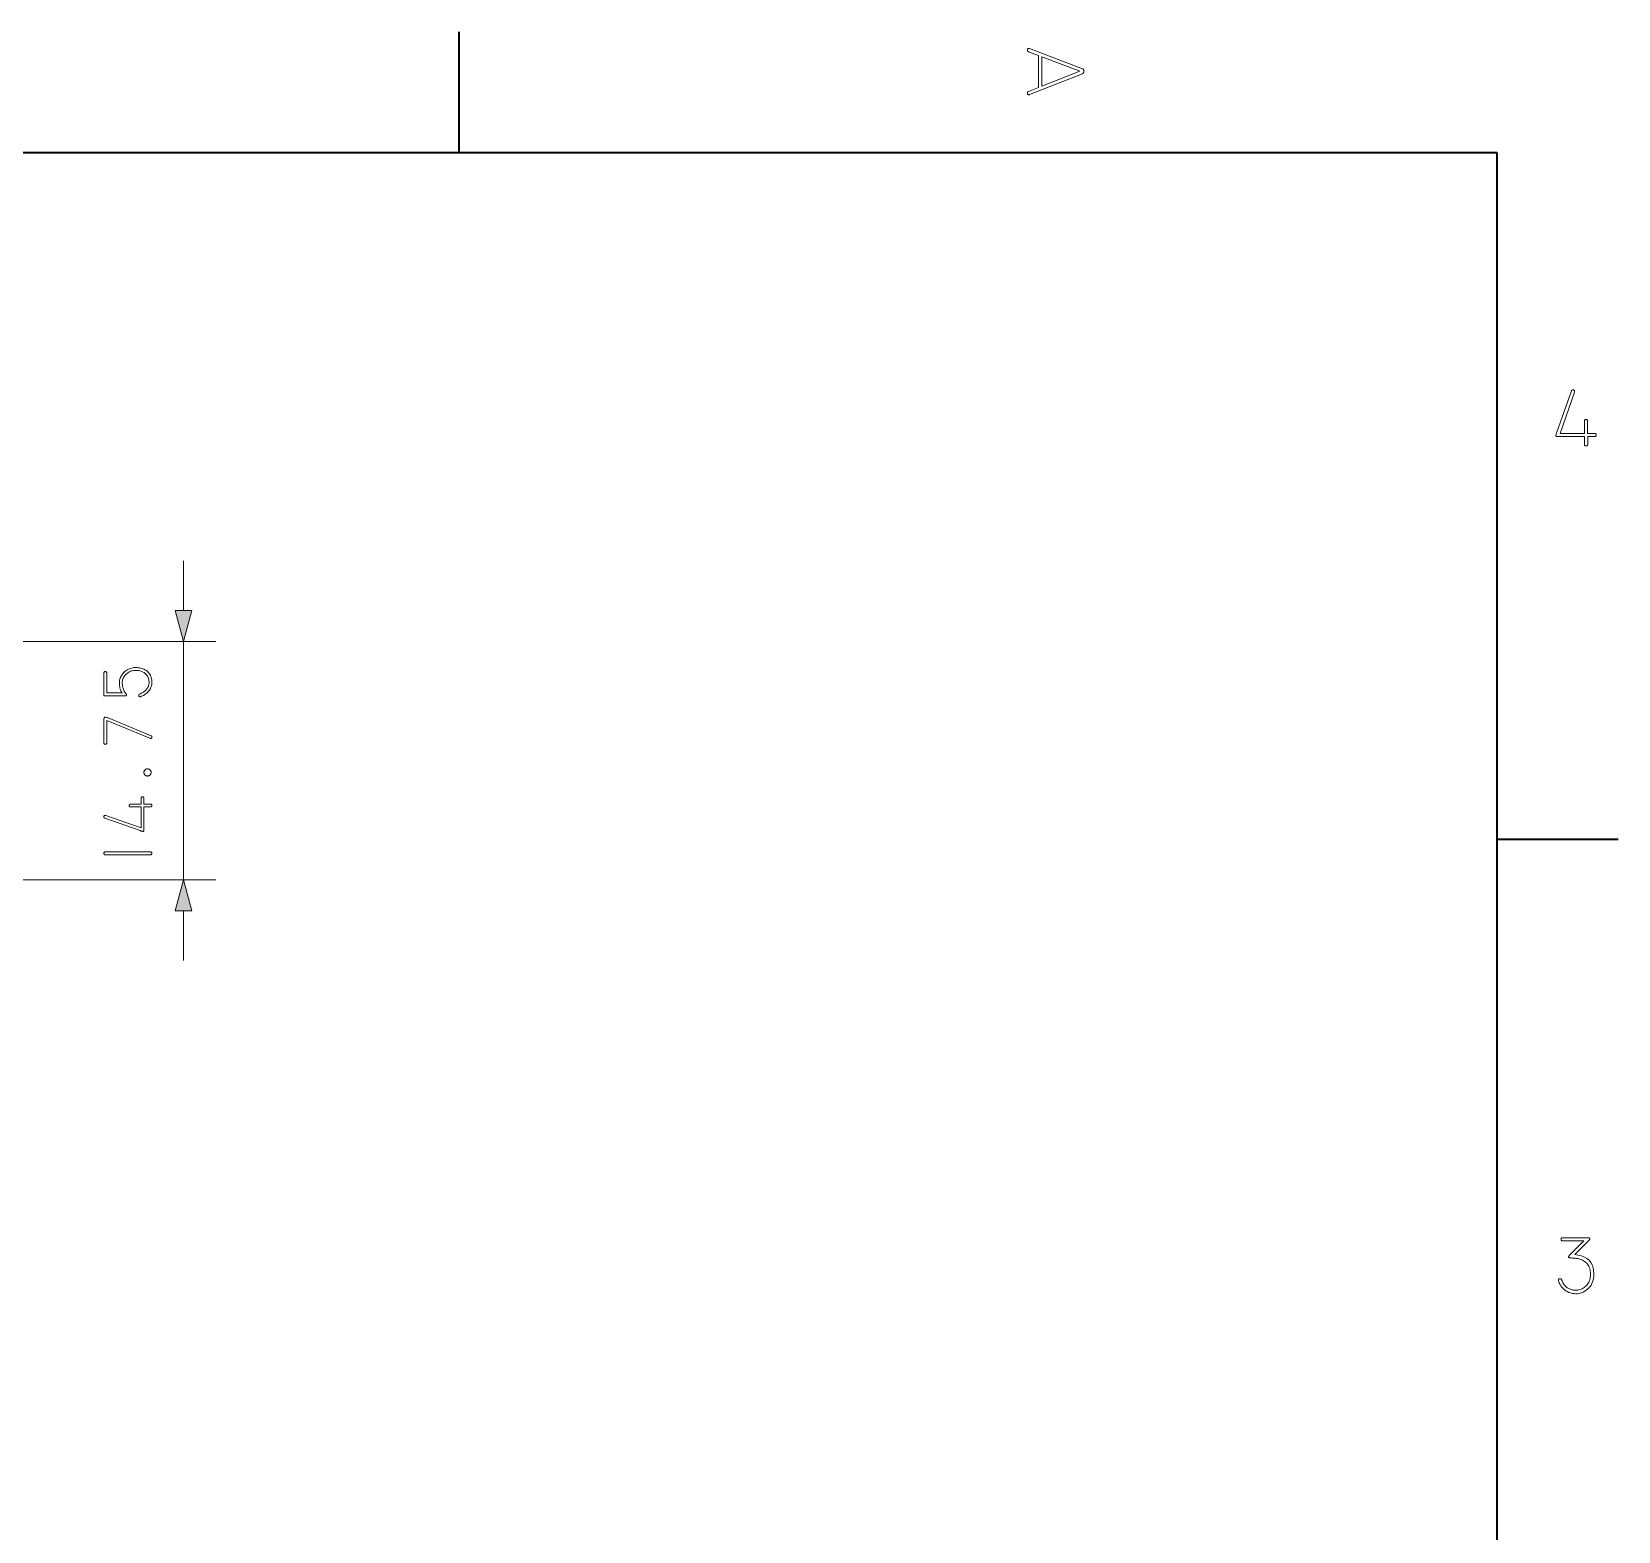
# Model space of a CAD drawing. Extents: x 0 to 297, y 0 to 210.
# Drawn here: x 196.2 to 294.5, y 114.6 to 207.5 of the extents above; entities that cross this region are included whole.
import ezdxf

# ---------------------------------------------------------------- set-up
doc = ezdxf.new("R2010")
doc.units = 0

msp = doc.modelspace()

# ---------------------------------------------------------------- linework, layer by layer
at = {"color": 7, "lineweight": 35, "ltscale": 0.1875}
for p, q in [((222.7, 200), (222.7, 207.5)), ((287, 157.5), (294.5, 157.5))]:
    msp.add_line(p, q, dxfattribs=at)
at = {"color": 7, "lineweight": 35}
for p, q in [((287, 200), (10, 200)), ((287, 10), (287, 200))]:
    msp.add_line(p, q, dxfattribs=at)
at = {"color": 7, "lineweight": 13, "ltscale": 0.076704}
for p, q in [((205.615, 171.668), (205.615, 174.736)), ((205.615, 149.986), (205.615, 153.054))]:
    msp.add_line(p, q, dxfattribs=at)
at = {"color": 7, "lineweight": 13, "ltscale": 0.465229}
msp.add_line((189.006, 169.736), (207.615, 169.736), dxfattribs=at)
at = {"color": 7, "lineweight": 13, "ltscale": 0.36875}
msp.add_line((205.615, 154.986), (205.615, 169.736), dxfattribs=at)
at = {"color": 7, "lineweight": 13}
msp.add_line((182.71, 154.986), (207.615, 154.986), dxfattribs=at)
for points in [[(258.032, 203.606), (258.028, 203.604), (258.024, 203.602), (258.02, 203.601), (258.016, 203.6), (258.012, 203.598), (258.008, 203.598), (258.004, 203.597), (258, 203.596), (257.996, 203.596), (257.992, 203.596), (257.974, 203.597), (257.957, 203.6), (257.943, 203.606), (257.93, 203.613), (257.92, 203.622), (257.911, 203.634), (257.905, 203.648), (257.9, 203.664), (257.897, 203.682), (257.896, 203.702), (257.897, 203.716), (257.899, 203.728), (257.902, 203.74), (257.906, 203.751), (257.912, 203.761), (257.92, 203.771), (257.928, 203.779), (257.938, 203.786), (257.949, 203.792), (257.962, 203.798), (258.593, 204.051), (258.593, 206.02), (257.962, 206.263), (257.949, 206.268), (257.938, 206.275), (257.928, 206.282), (257.92, 206.29), (257.912, 206.299), (257.906, 206.309), (257.902, 206.32), (257.899, 206.332), (257.897, 206.345), (257.896, 206.359), (257.897, 206.379), (257.9, 206.397), (257.905, 206.413), (257.911, 206.426), (257.92, 206.438), (257.93, 206.448), (257.943, 206.455), (257.957, 206.46), (257.974, 206.464), (257.992, 206.465), (257.996, 206.465), (258, 206.464), (258.004, 206.464), (258.008, 206.463), (258.012, 206.462), (258.016, 206.461), (258.02, 206.46), (258.024, 206.458), (258.028, 206.456), (258.032, 206.455), (261.3, 205.212), (261.318, 205.204), (261.335, 205.195), (261.349, 205.183), (261.361, 205.17), (261.372, 205.155), (261.381, 205.139), (261.387, 205.121), (261.392, 205.101), (261.395, 205.079), (261.396, 205.056), (261.395, 205.033), (261.392, 205.012), (261.387, 204.993), (261.381, 204.975), (261.372, 204.958), (261.361, 204.943), (261.349, 204.93), (261.335, 204.918), (261.318, 204.908), (261.3, 204.899)], [(258.795, 204.131), (261.148, 205.056), (258.795, 205.944)], [(293.035, 182.427), (292.606, 182.427), (292.606, 181.947), (292.605, 181.928), (292.602, 181.911), (292.597, 181.895), (292.59, 181.882), (292.581, 181.871), (292.57, 181.862), (292.557, 181.855), (292.541, 181.85), (292.524, 181.847), (292.505, 181.846), (292.486, 181.847), (292.469, 181.85), (292.454, 181.855), (292.44, 181.862), (292.429, 181.871), (292.42, 181.882), (292.413, 181.895), (292.408, 181.911), (292.405, 181.928), (292.404, 181.947), (292.404, 182.427), (290.692, 182.427), (290.681, 182.427), (290.672, 182.429), (290.664, 182.432), (290.656, 182.436), (290.65, 182.442), (290.645, 182.449), (290.641, 182.456), (290.639, 182.466), (290.637, 182.476), (290.636, 182.487), (290.637, 182.499), (290.639, 182.512), (290.641, 182.527), (290.645, 182.545), (290.65, 182.564), (290.656, 182.586), (290.664, 182.61), (290.672, 182.636), (290.681, 182.664), (290.692, 182.694), (291.596, 185.255), (291.601, 185.268), (291.608, 185.279), (291.615, 185.289), (291.623, 185.297), (291.631, 185.304), (291.641, 185.31), (291.651, 185.315), (291.662, 185.318), (291.674, 185.32), (291.687, 185.321), (291.707, 185.32), (291.725, 185.317), (291.741, 185.312), (291.755, 185.305), (291.766, 185.295), (291.776, 185.284), (291.783, 185.271), (291.789, 185.256), (291.792, 185.239), (291.793, 185.22), (291.793, 185.217), (291.793, 185.213), (291.792, 185.21), (291.792, 185.207), (291.792, 185.203), (291.791, 185.2), (291.79, 185.196), (291.79, 185.192), (291.789, 185.188), (291.788, 185.184), (290.894, 182.629), (292.399, 182.629), (292.399, 183.381), (292.4, 183.401), (292.403, 183.418), (292.408, 183.433), (292.415, 183.446), (292.424, 183.457), (292.435, 183.466), (292.448, 183.473), (292.464, 183.478), (292.481, 183.481), (292.5, 183.482), (292.519, 183.481), (292.536, 183.478), (292.552, 183.473), (292.565, 183.466), (292.576, 183.457), (292.585, 183.446), (292.592, 183.433), (292.597, 183.418), (292.6, 183.401), (292.601, 183.381), (292.601, 182.629), (293.035, 182.629), (293.055, 182.628), (293.072, 182.625), (293.087, 182.62), (293.1, 182.613), (293.111, 182.604), (293.12, 182.592), (293.127, 182.579), (293.132, 182.564), (293.135, 182.547), (293.136, 182.528), (293.135, 182.509), (293.132, 182.491), (293.127, 182.476), (293.12, 182.463), (293.111, 182.452), (293.1, 182.443), (293.087, 182.436), (293.072, 182.431), (293.055, 182.428)], [(205.098, 171.668), (205.615, 169.736), (206.133, 171.668)], [(202.65, 168.122), (202.733, 168.12), (202.813, 168.114), (202.89, 168.104), (202.964, 168.089), (203.034, 168.071), (203.101, 168.049), (203.165, 168.022), (203.226, 167.992), (203.284, 167.957), (203.338, 167.919), (203.394, 167.872), (203.444, 167.821), (203.489, 167.766), (203.529, 167.707), (203.563, 167.645), (203.593, 167.578), (203.617, 167.508), (203.636, 167.434), (203.65, 167.356), (203.658, 167.273), (203.661, 167.208), (203.658, 167.143), (203.651, 167.08), (203.639, 167.019), (203.623, 166.959), (203.602, 166.9), (203.576, 166.843), (203.546, 166.787), (203.512, 166.733), (203.472, 166.68), (203.434, 166.634), (203.392, 166.59), (203.348, 166.548), (203.301, 166.509), (203.25, 166.472), (203.198, 166.437), (203.142, 166.404), (203.083, 166.374), (203.022, 166.347), (202.957, 166.321), (202.954, 166.32), (202.95, 166.32), (202.947, 166.319), (202.943, 166.318), (202.94, 166.318), (202.936, 166.317), (202.933, 166.317), (202.929, 166.317), (202.926, 166.317), (202.923, 166.317), (202.907, 166.318), (202.893, 166.32), (202.881, 166.325), (202.87, 166.331), (202.861, 166.34), (202.853, 166.35), (202.848, 166.361), (202.844, 166.375), (202.841, 166.39), (202.84, 166.408), (202.841, 166.419), (202.843, 166.429), (202.845, 166.438), (202.849, 166.447), (202.854, 166.455), (202.861, 166.463), (202.868, 166.47), (202.876, 166.476), (202.886, 166.481), (202.897, 166.486), (202.95, 166.506), (203.001, 166.529), (203.05, 166.554), (203.097, 166.581), (203.141, 166.609), (203.183, 166.639), (203.223, 166.672), (203.261, 166.706), (203.296, 166.742), (203.329, 166.78), (203.362, 166.823), (203.391, 166.867), (203.416, 166.912), (203.438, 166.959), (203.455, 167.006), (203.469, 167.055), (203.479, 167.105), (203.485, 167.155), (203.487, 167.207), (203.485, 167.261), (203.479, 167.327), (203.468, 167.391), (203.452, 167.451), (203.433, 167.508), (203.408, 167.562), (203.38, 167.613), (203.347, 167.661), (203.309, 167.705), (203.268, 167.746), (203.221, 167.784), (203.176, 167.816), (203.128, 167.844), (203.077, 167.868), (203.024, 167.89), (202.968, 167.908), (202.91, 167.923), (202.849, 167.934), (202.785, 167.942), (202.719, 167.947), (202.65, 167.949), (202.584, 167.947), (202.52, 167.94), (202.458, 167.928), (202.397, 167.912), (202.338, 167.891), (202.281, 167.866), (202.226, 167.836), (202.172, 167.802), (202.12, 167.763), (202.07, 167.719), (202.023, 167.673), (201.981, 167.625), (201.944, 167.576), (201.912, 167.525), (201.885, 167.474), (201.862, 167.421), (201.845, 167.366), (201.833, 167.311), (201.825, 167.254), (201.823, 167.196), (201.825, 167.119), (201.831, 167.045), (201.841, 166.973), (201.854, 166.905), (201.872, 166.838), (201.893, 166.775), (201.918, 166.714), (201.948, 166.655), (201.981, 166.599), (202.018, 166.546), (202.03, 166.533), (202.041, 166.521), (202.051, 166.509), (202.059, 166.497), (202.066, 166.486), (202.072, 166.475), (202.077, 166.464), (202.08, 166.453), (202.082, 166.443), (202.083, 166.434), (202.082, 166.423), (202.08, 166.413), (202.077, 166.405), (202.072, 166.398), (202.066, 166.391), (202.059, 166.386), (202.051, 166.382), (202.041, 166.38), (202.03, 166.378), (202.018, 166.377), (200.684, 166.377), (200.684, 167.789), (200.685, 167.805), (200.688, 167.82), (200.692, 167.833), (200.698, 167.844), (200.706, 167.854), (200.716, 167.861), (200.727, 167.867), (200.74, 167.872), (200.755, 167.874), (200.771, 167.875), (200.788, 167.874), (200.802, 167.872), (200.815, 167.867), (200.826, 167.861), (200.836, 167.854), (200.844, 167.844), (200.85, 167.833), (200.854, 167.82), (200.857, 167.805), (200.858, 167.789), (200.858, 166.551), (201.836, 166.551), (201.801, 166.587), (201.769, 166.63), (201.741, 166.68), (201.717, 166.735), (201.696, 166.796), (201.68, 166.864), (201.667, 166.938), (201.657, 167.017), (201.652, 167.103), (201.65, 167.196), (201.653, 167.267), (201.661, 167.338), (201.676, 167.406), (201.696, 167.473), (201.722, 167.538), (201.754, 167.601), (201.792, 167.662), (201.835, 167.722), (201.885, 167.78), (201.94, 167.836), (202.002, 167.891), (202.065, 167.939), (202.131, 167.982), (202.199, 168.019), (202.269, 168.051), (202.341, 168.076), (202.415, 168.096), (202.491, 168.111), (202.569, 168.119)], [(200.736, 165.044), (200.747, 165.048), (200.76, 165.051), (200.776, 165.051), (200.795, 165.05), (200.815, 165.046), (200.839, 165.041), (200.865, 165.034), (200.893, 165.025), (200.924, 165.014), (200.957, 165.001), (203.607, 163.901), (203.616, 163.897), (203.625, 163.891), (203.633, 163.885), (203.64, 163.879), (203.646, 163.872), (203.65, 163.864), (203.654, 163.856), (203.656, 163.847), (203.658, 163.838), (203.658, 163.828), (203.658, 163.81), (203.655, 163.795), (203.651, 163.781), (203.645, 163.769), (203.637, 163.759), (203.627, 163.751), (203.616, 163.745), (203.603, 163.74), (203.588, 163.738), (203.572, 163.737), (203.568, 163.737), (203.565, 163.737), (203.562, 163.737), (203.558, 163.738), (203.555, 163.739), (203.551, 163.74), (203.548, 163.741), (203.544, 163.742), (203.541, 163.744), (203.537, 163.745), (200.858, 164.854), (200.858, 163.46), (200.857, 163.443), (200.854, 163.428), (200.85, 163.415), (200.844, 163.404), (200.836, 163.395), (200.826, 163.387), (200.815, 163.381), (200.802, 163.377), (200.788, 163.374), (200.771, 163.373), (200.755, 163.374), (200.74, 163.377), (200.727, 163.381), (200.716, 163.387), (200.706, 163.395), (200.698, 163.404), (200.692, 163.415), (200.688, 163.428), (200.685, 163.443), (200.684, 163.46), (200.684, 164.797), (200.685, 164.828), (200.685, 164.857), (200.686, 164.883), (200.687, 164.907), (200.688, 164.928), (200.689, 164.947), (200.691, 164.964), (200.693, 164.979), (200.695, 164.991), (200.697, 165.001), (200.699, 165.006), (200.7, 165.011), (200.703, 165.016), (200.706, 165.02), (200.709, 165.025), (200.714, 165.029), (200.718, 165.033), (200.724, 165.037), (200.73, 165.041)], [(203.386, 161.849), (203.404, 161.849), (203.421, 161.847), (203.438, 161.843), (203.454, 161.839), (203.47, 161.833), (203.486, 161.826), (203.5, 161.817), (203.515, 161.808), (203.528, 161.797), (203.542, 161.784), (203.554, 161.771), (203.565, 161.757), (203.575, 161.743), (203.583, 161.728), (203.59, 161.713), (203.596, 161.697), (203.601, 161.681), (203.604, 161.664), (203.606, 161.646), (203.607, 161.628), (203.606, 161.611), (203.604, 161.593), (203.601, 161.576), (203.596, 161.56), (203.59, 161.544), (203.583, 161.529), (203.575, 161.514), (203.565, 161.5), (203.554, 161.486), (203.542, 161.473), (203.528, 161.46), (203.515, 161.449), (203.5, 161.44), (203.486, 161.431), (203.47, 161.424), (203.454, 161.418), (203.438, 161.414), (203.421, 161.41), (203.404, 161.408), (203.386, 161.408), (203.368, 161.408), (203.35, 161.41), (203.334, 161.414), (203.317, 161.418), (203.301, 161.424), (203.286, 161.431), (203.271, 161.44), (203.257, 161.449), (203.243, 161.46), (203.23, 161.473), (203.218, 161.486), (203.207, 161.5), (203.197, 161.514), (203.188, 161.529), (203.181, 161.544), (203.175, 161.56), (203.171, 161.576), (203.168, 161.593), (203.166, 161.611), (203.165, 161.628), (203.166, 161.646), (203.168, 161.664), (203.171, 161.681), (203.175, 161.697), (203.181, 161.713), (203.188, 161.728), (203.197, 161.743), (203.207, 161.757), (203.218, 161.771), (203.23, 161.784), (203.243, 161.797), (203.257, 161.808), (203.271, 161.817), (203.286, 161.826), (203.301, 161.833), (203.317, 161.839), (203.334, 161.843), (203.35, 161.847), (203.368, 161.849)], [(203.161, 160.035), (203.161, 159.667), (203.572, 159.667), (203.588, 159.667), (203.603, 159.664), (203.616, 159.66), (203.627, 159.654), (203.637, 159.646), (203.645, 159.636), (203.651, 159.625), (203.655, 159.612), (203.658, 159.597), (203.658, 159.581), (203.658, 159.564), (203.655, 159.55), (203.651, 159.537), (203.645, 159.525), (203.637, 159.516), (203.627, 159.508), (203.616, 159.502), (203.603, 159.498), (203.588, 159.495), (203.572, 159.494), (203.161, 159.494), (203.161, 158.027), (203.16, 158.018), (203.159, 158.01), (203.156, 158.002), (203.152, 157.996), (203.148, 157.991), (203.142, 157.987), (203.135, 157.983), (203.127, 157.981), (203.119, 157.98), (203.109, 157.979), (203.099, 157.98), (203.088, 157.981), (203.075, 157.983), (203.06, 157.987), (203.043, 157.991), (203.024, 157.996), (203.004, 158.002), (202.981, 158.01), (202.957, 158.018), (202.931, 158.027), (200.736, 158.802), (200.726, 158.806), (200.716, 158.812), (200.708, 158.818), (200.7, 158.824), (200.694, 158.832), (200.689, 158.84), (200.685, 158.849), (200.682, 158.858), (200.681, 158.869), (200.68, 158.88), (200.681, 158.897), (200.684, 158.912), (200.688, 158.926), (200.694, 158.938), (200.702, 158.948), (200.711, 158.956), (200.723, 158.962), (200.736, 158.967), (200.75, 158.97), (200.767, 158.97), (200.769, 158.97), (200.772, 158.97), (200.775, 158.97), (200.778, 158.97), (200.781, 158.969), (200.784, 158.969), (200.787, 158.968), (200.79, 158.968), (200.794, 158.967), (200.797, 158.966), (202.987, 158.2), (202.987, 159.49), (202.342, 159.49), (202.326, 159.491), (202.311, 159.493), (202.298, 159.498), (202.287, 159.504), (202.278, 159.512), (202.27, 159.521), (202.264, 159.532), (202.259, 159.545), (202.257, 159.56), (202.256, 159.577), (202.257, 159.593), (202.259, 159.608), (202.264, 159.621), (202.27, 159.632), (202.278, 159.641), (202.287, 159.649), (202.298, 159.655), (202.311, 159.66), (202.326, 159.662), (202.342, 159.663), (202.987, 159.663), (202.987, 160.035), (202.988, 160.052), (202.991, 160.067), (202.995, 160.08), (203.001, 160.091), (203.009, 160.1), (203.019, 160.108), (203.03, 160.114), (203.043, 160.119), (203.058, 160.121), (203.074, 160.122), (203.091, 160.121), (203.105, 160.119), (203.118, 160.114), (203.129, 160.108), (203.139, 160.1), (203.147, 160.091), (203.153, 160.08), (203.157, 160.067), (203.16, 160.052)], [(203.563, 156.706), (203.58, 156.706), (203.594, 156.703), (203.607, 156.699), (203.619, 156.693), (203.628, 156.685), (203.636, 156.675), (203.642, 156.664), (203.646, 156.651), (203.649, 156.636), (203.65, 156.62), (203.649, 156.603), (203.646, 156.589), (203.642, 156.576), (203.636, 156.564), (203.628, 156.555), (203.619, 156.547), (203.607, 156.541), (203.594, 156.537), (203.58, 156.534), (203.563, 156.533), (200.771, 156.533), (200.755, 156.534), (200.74, 156.537), (200.727, 156.541), (200.716, 156.547), (200.706, 156.555), (200.698, 156.564), (200.692, 156.576), (200.688, 156.589), (200.685, 156.603), (200.684, 156.62), (200.685, 156.636), (200.688, 156.651), (200.692, 156.664), (200.698, 156.675), (200.706, 156.685), (200.716, 156.693), (200.727, 156.699), (200.74, 156.703), (200.755, 156.706), (200.771, 156.706)], [(206.133, 153.054), (205.615, 154.986), (205.098, 153.054)], [(292.982, 130.563), (292.978, 130.433), (292.963, 130.31), (292.94, 130.193), (292.906, 130.082), (292.864, 129.979), (292.811, 129.881), (292.75, 129.791), (292.678, 129.707), (292.598, 129.629), (292.508, 129.558), (292.419, 129.5), (292.328, 129.451), (292.236, 129.412), (292.142, 129.382), (292.047, 129.361), (291.949, 129.35), (291.85, 129.347), (291.75, 129.354), (291.647, 129.371), (291.543, 129.396), (291.436, 129.433), (291.337, 129.478), (291.245, 129.532), (291.16, 129.594), (291.082, 129.664), (291.011, 129.743), (290.948, 129.831), (290.892, 129.927), (290.842, 130.031), (290.801, 130.144), (290.8, 130.148), (290.799, 130.152), (290.798, 130.156), (290.797, 130.159), (290.797, 130.163), (290.796, 130.166), (290.796, 130.17), (290.796, 130.173), (290.796, 130.176), (290.795, 130.179), (290.797, 130.198), (290.8, 130.214), (290.805, 130.228), (290.812, 130.241), (290.822, 130.251), (290.834, 130.26), (290.847, 130.267), (290.863, 130.271), (290.881, 130.274), (290.902, 130.275), (290.914, 130.275), (290.926, 130.272), (290.937, 130.269), (290.948, 130.264), (290.957, 130.258), (290.966, 130.25), (290.974, 130.241), (290.981, 130.23), (290.987, 130.218), (290.992, 130.205), (291.015, 130.143), (291.04, 130.085), (291.068, 130.029), (291.099, 129.977), (291.133, 129.927), (291.169, 129.88), (291.208, 129.835), (291.249, 129.794), (291.294, 129.755), (291.341, 129.72), (291.387, 129.69), (291.434, 129.663), (291.482, 129.64), (291.532, 129.62), (291.582, 129.602), (291.634, 129.588), (291.686, 129.577), (291.74, 129.569), (291.795, 129.565), (291.851, 129.563), (291.925, 129.566), (291.996, 129.573), (292.066, 129.586), (292.133, 129.604), (292.198, 129.626), (292.261, 129.654), (292.322, 129.687), (292.381, 129.725), (292.438, 129.768), (292.492, 129.816), (292.547, 129.874), (292.596, 129.936), (292.639, 130.002), (292.677, 130.071), (292.708, 130.144), (292.734, 130.221), (292.754, 130.301), (292.769, 130.385), (292.777, 130.472), (292.78, 130.563), (292.777, 130.656), (292.769, 130.744), (292.754, 130.828), (292.733, 130.907), (292.707, 130.982), (292.675, 131.053), (292.637, 131.119), (292.593, 131.181), (292.543, 131.238), (292.487, 131.29), (292.443, 131.326), (292.397, 131.358), (292.347, 131.389), (292.294, 131.416), (292.239, 131.442), (292.18, 131.465), (292.119, 131.486), (292.054, 131.504), (291.987, 131.52), (291.917, 131.533), (291.878, 131.537), (291.84, 131.541), (291.802, 131.544), (291.763, 131.548), (291.725, 131.552), (291.686, 131.555), (291.648, 131.559), (291.61, 131.562), (291.571, 131.565), (291.533, 131.568), (291.511, 131.571), (291.491, 131.573), (291.474, 131.577), (291.458, 131.581), (291.446, 131.586), (291.435, 131.591), (291.427, 131.597), (291.421, 131.604), (291.418, 131.611), (291.417, 131.619), (291.417, 131.629), (291.419, 131.639), (291.423, 131.65), (291.427, 131.662), (291.433, 131.673), (291.44, 131.685), (291.449, 131.697), (291.459, 131.709), (291.47, 131.722), (291.482, 131.735), (292.361, 132.614), (291.063, 132.614), (291.044, 132.615), (291.027, 132.618), (291.012, 132.623), (290.998, 132.63), (290.987, 132.639), (290.978, 132.65), (290.971, 132.663), (290.966, 132.678), (290.963, 132.695), (290.962, 132.715), (290.963, 132.734), (290.966, 132.751), (290.971, 132.766), (290.978, 132.779), (290.987, 132.79), (290.998, 132.799), (291.012, 132.807), (291.027, 132.812), (291.044, 132.815), (291.063, 132.816), (292.634, 132.816), (292.654, 132.815), (292.672, 132.814), (292.688, 132.811), (292.702, 132.808), (292.713, 132.803), (292.723, 132.797), (292.73, 132.791), (292.736, 132.783), (292.739, 132.775), (292.74, 132.765), (292.739, 132.753), (292.736, 132.739), (292.73, 132.725), (292.723, 132.709), (292.713, 132.693), (292.702, 132.676), (292.688, 132.658), (292.672, 132.639), (292.654, 132.619), (292.634, 132.598), (291.801, 131.77), (292.025, 131.741), (292.226, 131.691), (292.403, 131.621), (292.557, 131.531), (292.687, 131.42), (292.793, 131.29), (292.876, 131.138), (292.935, 130.967), (292.97, 130.775)]]:
    msp.add_lwpolyline(points, close=True, dxfattribs=at)
for points in [[(205.098, 171.668), (205.615, 169.736), (205.098, 171.668), (206.133, 171.668)], [(206.133, 153.054), (205.615, 154.986), (206.133, 153.054), (205.098, 153.054)]]:
    msp.add_solid(points, dxfattribs=at)

doc.saveas('drawing.dxf')
